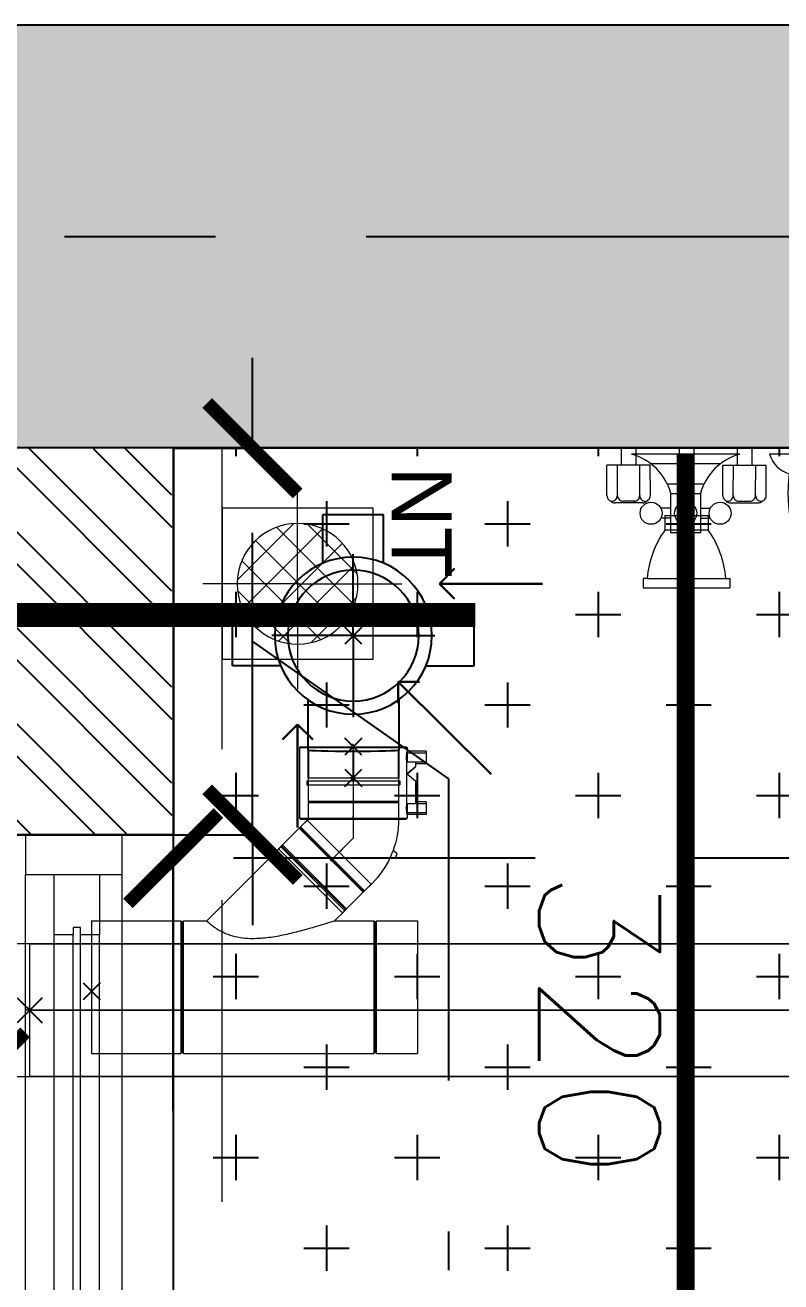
# Model space of a CAD drawing. Header units: millimetres. Extents: x -414464 to 1686, y -90036 to 108605.
# Drawn here: x -110713 to -110087, y -45646 to -44605 of the extents above; entities that cross this region are included whole.
import ezdxf
from ezdxf.lldxf.tags import DXFTag

# ---------------------------------------------------------------- set-up
doc = ezdxf.new("R2010")
doc.units = ezdxf.units.MM
doc.header["$LTSCALE"] = 1000
doc.header["$MEASUREMENT"] = 0
for name, pattern in [('$1$AUDIT_D_120904163729-0', [0]), ('$36$HIDDEN', [0.375, 0.25, -0.125]), ('3BHK-A$1$AUDIT_D_120904163729-0', [0]), ('3BHK-A$1$DASHED', [0.75, 0.5, -0.25]), ('AUDIT_D_120904163729-0', [0]), ('T8(T9 IS SIMILAR) - DIMENSION & TEXTING$1$AUDIT_D_120904163729-0', [0]), ('T8(T9 IS SIMILAR) - DIMENSION & TEXTING$1$CENTERX2', [101.6, 63.5, -12.7, 12.7, -12.7]), ('T8(T9 IS SIMILAR) - DIMENSION & TEXTING$1$HIDDEN', [0.375, 0.25, -0.125]), ('T8(T9 IS SIMILAR)$1$$0$HIDDEN', [0.375, 0.25, -0.125]), ('T8(T9 IS SIMILAR)$1$HIDDEN', [0.375, 0.25, -0.125]), ('T8_REFUGE COLUMNS$1$CENTER2', [1.125, 0.75, -0.125, 0.125, -0.125])]:
    doc.linetypes.add(name, pattern=pattern)
doc.layers.get('0').update_dxf_attribs({"linetype": 'AUDIT_D_120904163729-0'})
for name, color, linetype in [('$0$A-HATCH -160', 251, '$1$AUDIT_D_120904163729-0'), ('$21$A-DIMENSIONS', 2, '$36$HIDDEN'), ('3BHK-A$1$A-HATCH -160', 251, '3BHK-A$1$AUDIT_D_120904163729-0'), ('3BHK-A$1$A-TOI SUNK 50MM', 8, 'Continuous'), ('a-rcc', 3, 'Continuous'), ('T8(T9 IS SIMILAR) - DIMENSION & TEXTING$1$A-DIMENSIONS', 2, 'T8(T9 IS SIMILAR) - DIMENSION & TEXTING$1$HIDDEN'), ('T8(T9 IS SIMILAR) - DIMENSION & TEXTING$1$A-PLUMBING', 7, 'T8(T9 IS SIMILAR) - DIMENSION & TEXTING$1$AUDIT_D_120904163729-0'), ('T8(T9 IS SIMILAR) - DIMENSION & TEXTING$1$pl-110 dia soil pipe', 1, 'Continuous'), ('T8(T9 IS SIMILAR) - DIMENSION & TEXTING$1$pl-110 dia soil pipe1', 1, 'Continuous'), ('T8(T9 IS SIMILAR) - DIMENSION & TEXTING$1$pl-75 dia waste pipe', 3, 'Continuous'), ('T8(T9 IS SIMILAR) - DIMENSION & TEXTING$1$pl-75 dia waste pipe1', 3, 'Continuous'), ('T8(T9 IS SIMILAR) - DIMENSION & TEXTING$1$PL-FITTINGS', 5, 'Continuous'), ('T8(T9 IS SIMILAR) - DIMENSION & TEXTING$1$U-TI-75MM WASTE WATER PIPE', 3, 'Continuous'), ('T8(T9 IS SIMILAR) - DIMENSION & TEXTING$1$U-TI-TEXT', 7, 'Continuous'), ('T8(T9 IS SIMILAR)$1$$6$a-beam 2', 50, 'Continuous'), ('T8_REFUGE COLUMNS$1$A-CENTERLINE', 193, 'T8_REFUGE COLUMNS$1$CENTER2'), ('T8_REFUGE COLUMNS$1$A-RCC COLS', 3, 'Continuous'), ('T8_TYPICAL COLUMNS$1$A-RCC COLS', 3, 'Continuous')]:
    doc.layers.add(name, color=color, linetype=linetype)
for name, color, linetype, lineweight in [('3BHK-A$1$A-AC PIPE', 151, 'Continuous', 20), ('3BHK-A$1$a-TOI-fixtures', 251, 'Continuous', 0), ('3BHK-A$1$A-WALL- 160', 6, 'Continuous', 30), ('3BHK-A$1$Ventilator', 5, 'Continuous', 0), ('T8(T9 IS SIMILAR) - DIMENSION & TEXTING$1$FURNITURE_AR', 34, 'Continuous', 9), ('T8(T9 IS SIMILAR) - DIMENSION & TEXTING$1$U-TI-WS-HOT', 1, 'T8(T9 IS SIMILAR) - DIMENSION & TEXTING$1$DASHDOT', 30), ('T8(T9 IS SIMILAR)$1$D&W', 8, 'Continuous', 25), ('T8(T9 IS SIMILAR)$1$SCPL BEAM', 191, 'T8(T9 IS SIMILAR)$1$$0$HIDDEN', 13)]:
    doc.layers.add(name, color=color, linetype=linetype, lineweight=lineweight)
doc.layers.add('T8(T9 IS SIMILAR) - DIMENSION & TEXTING$1$GEB-BEZUG', color=2, linetype='Continuous', lineweight=25, true_color=0xffff00)
doc.layers.add('T8_REFUGE COLUMNS$1$COL-HATCH', color=7, linetype='Continuous', lineweight=25, true_color=0xa3a3a3)
doc.styles.add('3BHK-A$1$Romans 1', font='romans.shx', dxfattribs={"height": 100})
doc.styles.add('T8(T9 IS SIMILAR) - DIMENSION & TEXTING$1$arial', font='sanss___.ttf')
doc.styles.add('T8(T9 IS SIMILAR) - DIMENSION & TEXTING$1$Romans 1', font='romans.shx', dxfattribs={"height": 100})
tags = doc.linetypes.add('T8(T9 IS SIMILAR) - DIMENSION & TEXTING$1$DASHDOT', pattern=[1, 0.5, -0.25, 0, -0.25]).pattern_tags.tags
tags[10:11] = [DXFTag(74, 4), DXFTag(75, 0), DXFTag(340, '0'), DXFTag(46, 1.0), DXFTag(50, 0.0), DXFTag(44, 0.0), DXFTag(45, 0.0)]
tags[8:9] = [DXFTag(74, 4), DXFTag(75, 0), DXFTag(340, '0'), DXFTag(46, 1.0), DXFTag(50, 0.0), DXFTag(44, 0.0), DXFTag(45, 0.0)]
tags[6:7] = [DXFTag(74, 4), DXFTag(75, 0), DXFTag(340, '0'), DXFTag(46, 1.0), DXFTag(50, 0.0), DXFTag(44, 0.0), DXFTag(45, 0.0)]
tags[4:5] = [DXFTag(74, 4), DXFTag(75, 0), DXFTag(340, '0'), DXFTag(46, 1.0), DXFTag(50, 0.0), DXFTag(44, 0.0), DXFTag(45, 0.0)]
doc.dimstyles.new('3BHK-A$1$ALPINE S', dxfattribs={"dimscale": 0, "dimtxt": 100, "dimasz": 75, "dimexe": 0, "dimexo": 0, "dimgap": 75, "dimtad": 1, "dimdec": 0, "dimzin": 0, "dimdsep": 46, "dimtxsty": '3BHK-A$1$Romans 1', "dimblk": '3BHK-A$1$_ArchTick', "dimcen": 0.09, "dimclrd": 256, "dimclre": 256, "dimclrt": 7, "dimadec": 0, "dimazin": 0, "dimtfac": 1, "dimtdec": 0, "dimtofl": 0, "dimtmove": 1, "dimatfit": 0, "dimldrblk": '3BHK-A$1$_Open90', "dimfxl": 1, "dimtolj": 1, "dimtzin": 0, "dimarcsym": 0})
doc.dimstyles.new('T8(T9 IS SIMILAR) - DIMENSION & TEXTING$1$ALPINE S', dxfattribs={"dimscale": 0, "dimtxt": 100, "dimasz": 75, "dimexe": 0, "dimexo": 0, "dimgap": 75, "dimtad": 1, "dimdec": 0, "dimzin": 0, "dimdsep": 46, "dimtxsty": 'T8(T9 IS SIMILAR) - DIMENSION & TEXTING$1$Romans 1', "dimblk": 'T8(T9 IS SIMILAR) - DIMENSION & TEXTING$1$_ArchTick', "dimcen": 0.09, "dimclrd": 256, "dimclre": 256, "dimclrt": 7, "dimadec": 0, "dimazin": 0, "dimtfac": 1, "dimtdec": 0, "dimtofl": 0, "dimtmove": 1, "dimatfit": 0, "dimldrblk": 'T8(T9 IS SIMILAR) - DIMENSION & TEXTING$1$_Open90', "dimfxl": 1, "dimtolj": 1, "dimtzin": 0, "dimarcsym": 0})

# ---------------------------------------------------------------- blocks, each defined once
blk = doc.blocks.new('T8_REFUGE COLUMNS')
at = {"layer": 'T8_REFUGE COLUMNS$1$COL-HATCH', "linetype": 'ByBlock'}
h = blk.add_hatch(color=256, dxfattribs=at)
h.dxf.hatch_style = 1
h.paths.add_polyline_path([(1184832.1, -5718799.9), (1185182.1, -5718799.9), (1185182.1, -5709299.9), (1184832.1, -5709299.9)])
at = {"layer": 'T8_REFUGE COLUMNS$1$A-CENTERLINE'}
blk.add_line((1185007.1, -5719488.7), (1185007.1, -5698299.6), dxfattribs=at)
at = {"layer": 'T8_REFUGE COLUMNS$1$A-RCC COLS', "linetype": 'ByBlock'}
blk.add_lwpolyline([(1184832.1, -5718799.9), (1185182.1, -5718799.9), (1185182.1, -5709299.9), (1184832.1, -5709299.9)], close=True, dxfattribs=at)
blk = doc.blocks.new('T8_TYPICAL COLUMNS')
at = {"layer": 'T8_TYPICAL COLUMNS$1$A-RCC COLS', "linetype": 'ByBlock'}
blk.add_blockref('T8_REFUGE COLUMNS', (0, 0), dxfattribs=at)
blk = doc.blocks.new('3BHK-A$1$V1')
at = {"layer": '3BHK-A$1$Ventilator'}
for p, q in [((1139503.9, -5700057.1), (1140153.9, -5700057.1)), ((1139503.9, -5700217.1), (1140153.9, -5700217.1))]:
    blk.add_line(p, q, dxfattribs=at)
at = {"layer": '3BHK-A$1$Ventilator', "color": 8}
for p, q in [((1139536.9, -5700094.6), (1140120.9, -5700094.6)), ((1139586.9, -5700118.3), (1140070.9, -5700118.3)), ((1139586.9, -5700155.8), (1140070.9, -5700155.8)), ((1139536.9, -5700174.6), (1140120.9, -5700174.6))]:
    blk.add_line(p, q, dxfattribs=at)
at = {"layer": '3BHK-A$1$Ventilator', "color": 5}
for p, q in [((1139586.9, -5700134.1), (1140070.9, -5700134.1)), ((1139586.9, -5700140.1), (1140070.9, -5700140.1))]:
    blk.add_line(p, q, dxfattribs=at)
at = {"layer": '3BHK-A$1$Ventilator', "color": 4}
for points in [[(1139503.9, -5700094.6), (1139536.9, -5700094.6), (1139536.9, -5700174.6), (1139503.9, -5700174.6)], [(1140153.9, -5700094.6), (1140120.9, -5700094.6), (1140120.9, -5700174.6), (1140153.9, -5700174.6)], [(1139586.9, -5700134.1), (1139586.9, -5700118.3), (1139536.9, -5700118.3), (1139536.9, -5700155.8), (1139586.9, -5700155.8), (1139586.9, -5700140.1), (1139580.9, -5700140.1), (1139580.9, -5700134.1)], [(1140070.9, -5700134.1), (1140070.9, -5700118.3), (1140120.9, -5700118.3), (1140120.9, -5700155.8), (1140070.9, -5700155.8), (1140070.9, -5700140.1), (1140076.9, -5700140.1), (1140076.9, -5700134.1)]]:
    blk.add_lwpolyline(points, close=True, dxfattribs=at)
blk = doc.blocks.new('3BHK-A$1$_ArchTick')
at = {"color": 0, "linetype": 'ByBlock', "const_width": 0.15}
blk.add_lwpolyline([(-0.5, -0.5), (0.5, 0.5)], dxfattribs=at)
blk = doc.blocks.new('3BHK-A$1$_Open90')
at = {"color": 0, "linetype": 'ByBlock', "lineweight": -2}
for p, q in [((-0.5, 0.5), (0, 0)), ((0, 0), (-1, 0)), ((0, 0), (-0.5, -0.5))]:
    blk.add_line(p, q, dxfattribs=at)
blk = doc.blocks.new('3BHK-A$1$SH-flat-2')
at = {"layer": '3BHK-A$1$a-TOI-fixtures'}
for p, q in [((14.6, 37.7, -0.1), (14.7, 73.7, -0.1)), ((39.9, 73.7, -0.1), (14.7, 73.7, -0.1)), ((39.8, 64.9, -0.1), (14.6, 65, -0.1)), ((45.9, 43.9, -0.1), (45.9, 66.8, -0.1)), ((0.1, 61.7, -0.1), (14.6, 61.7, -0.1)), ((44.6, 50.8, -0.1), (44.6, 60, -0.1)), ((0.1, 49.7, -0.1), (14.6, 49.7, -0.1)), ((39.7, 46.4, -0.1), (14.5, 46.5, -0.1)), ((108.5, 43.5, -0.1), (116.3, 43.5, -0.1)), ((108.5, 40.1, -0.1), (108.5, 43.5, -0.1)), ((116.2, -28.5, -0.1), (116.3, 43.5, -0.1)), ((39.8, 37.7, -0.1), (14.6, 37.7, -0.1)), ((43.4, 39.3, -0.1), (44.7, 40.8, -0.1)), ((108.4, -25.1, -0.1), (108.5, 40.1, -0.1)), ((56.2, -10.4, -0.1), (56.3, 25.6, -0.1)), ((56.3, 25.6, -0.1), (68.3, 25.6, -0.1)), ((68.2, -10.4, -0.1), (68.3, 25.6, -0.1)), ((0, 1.7, -0.1), (0, 13.7, -0.1)), ((0, 13.7, -0.1), (56.3, 13.6, -0.1)), ((0, 1.7, -0.1), (56.3, 1.6, -0.1)), ((56.2, -10.4, -0.1), (68.2, -10.4, -0.1)), ((14.5, -22.3, -0.1), (14.4, -58.3, -0.1)), ((39.6, -31.1, -0.1), (14.4, -31, -0.1)), ((39.7, -22.3, -0.1), (14.5, -22.3, -0.1)), ((43.3, -24, -0.1), (44.6, -25.5, -0.1)), ((45.7, -28.6, -0.1), (45.7, -51.5, -0.1)), ((108.4, -25.1, -0.1), (108.4, -28.5, -0.1)), ((108.4, -28.5, -0.1), (116.2, -28.5, -0.1)), ((-0.1, -34.3, -0.1), (14.4, -34.3, -0.1)), ((44.4, -35.5, -0.1), (44.4, -44.7, -0.1)), ((-0.1, -46.3, -0.1), (14.4, -46.3, -0.1)), ((39.5, -49.6, -0.1), (14.3, -49.5, -0.1)), ((39.6, -58.3, -0.1), (14.4, -58.3, -0.1))]:
    blk.add_line(p, q, dxfattribs=at)
for centre, radius, start, end in [((39.9, 68.9, -0.1), 4.8, 359.8776, 89.8776), ((39.8, 69.7, -0.1), 4.8, 269.8776, 359.8776), ((39.8, 60, -0.1), 4.8, 359.8776, 89.8776), ((41.1, 66.8, -0.1), 4.8, 359.8776, 46.4449), ((39.8, 51.2, -0.1), 4.8, 269.8776, 359.8776), ((39.7, 41.6, -0.1), 4.8, 359.8776, 89.8776), ((39.8, 42.5, -0.1), 4.8, 269.8776, 359.8776), ((41.1, 44, -0.1), 4.8, 319.2258, 359.8776), ((114.8, -40.2, -0.1), 80.5, 94.4595, 125.2375), ((115, 55.2, -0.1), 80.5, 234.5177, 265.2957), ((39.6, -26.3, -0.1), 4.8, 269.8776, 359.8776), ((39.6, -35.9, -0.1), 4.8, 359.8776, 89.8776), ((39.7, -27.1, -0.1), 4.8, 359.8776, 89.8776), ((40.9, -28.6, -0.1), 4.8, 359.8776, 40.5294), ((39.5, -44.7, -0.1), 4.8, 269.8776, 359.8776), ((39.5, -54.4, -0.1), 4.8, 359.8776, 89.8776), ((40.9, -51.5, -0.1), 4.8, 313.3103, 359.8776), ((39.6, -53.5, -0.1), 4.8, 269.8776, 359.8776)]:
    blk.add_arc(centre, radius, start, end, dxfattribs=at)
blk = doc.blocks.new('T8(T9 IS SIMILAR) - DIMENSION & TEXTING$1$_ArchTick')
at = {"color": 0, "linetype": 'ByBlock', "const_width": 0.15}
blk.add_lwpolyline([(-0.5, -0.5), (0.5, 0.5)], dxfattribs=at)
blk = doc.blocks.new('*D1379')
at = {"layer": 'T8(T9 IS SIMILAR) - DIMENSION & TEXTING$1$A-DIMENSIONS', "linetype": 'T8(T9 IS SIMILAR) - DIMENSION & TEXTING$1$HIDDEN', "lineweight": -2, "transparency": 16777216}
for p, q in [((1185795.9, -5717558.7), (1185704, -5717558.7)), ((1185810.9, -5719533.7), (1185704, -5719533.7))]:
    blk.add_line(p, q, dxfattribs=at)
at = {"layer": 'T8(T9 IS SIMILAR) - DIMENSION & TEXTING$1$A-DIMENSIONS', "lineweight": -2, "transparency": 16777216}
blk.add_line((1185704, -5717558.7), (1185704, -5719533.7), dxfattribs=at)
at = {"layer": 'T8(T9 IS SIMILAR) - DIMENSION & TEXTING$1$A-DIMENSIONS', "linetype": 'ByBlock', "lineweight": -2, "transparency": 16777216, "xscale": 75, "yscale": 75, "zscale": 75}
for p, rotation in [((1185704, -5717558.7), 90), ((1185704, -5719533.7), 270)]:
    blk.add_blockref('T8(T9 IS SIMILAR) - DIMENSION & TEXTING$1$_ArchTick', p, dxfattribs=dict(at, rotation=rotation))
at = {"layer": 'T8(T9 IS SIMILAR) - DIMENSION & TEXTING$1$A-DIMENSIONS', "color": 7, "linetype": 'ByBlock', "transparency": 16777216, "insert": (1185579, -5718546.2), "char_height": 100, "attachment_point": 5, "rotation": 90, "style": 'T8(T9 IS SIMILAR) - DIMENSION & TEXTING$1$Romans 1'}
blk.add_mtext('\\A1;1975', dxfattribs=at)
blk = doc.blocks.new('T8(T9 IS SIMILAR) - DIMENSION & TEXTING$1$_Open90')
at = {"color": 0, "linetype": 'ByBlock', "lineweight": -2}
for p, q in [((-0.5, 0.5), (0, 0)), ((0, 0), (-1, 0)), ((0, 0), (-0.5, -0.5))]:
    blk.add_line(p, q, dxfattribs=at)
blk = doc.blocks.new('*D1383')
at = {"layer": 'T8(T9 IS SIMILAR) - DIMENSION & TEXTING$1$A-DIMENSIONS', "linetype": 'T8(T9 IS SIMILAR) - DIMENSION & TEXTING$1$HIDDEN', "lineweight": -2, "transparency": 16777216}
for p, q in [((1185777.6, -5714848.7), (1185522.3, -5714848.7)), ((1185731.8, -5717398.7), (1185522.3, -5717398.7))]:
    blk.add_line(p, q, dxfattribs=at)
at = {"layer": 'T8(T9 IS SIMILAR) - DIMENSION & TEXTING$1$A-DIMENSIONS', "lineweight": -2, "transparency": 16777216}
blk.add_line((1185522.3, -5714848.7), (1185522.3, -5717398.7), dxfattribs=at)
at = {"layer": 'T8(T9 IS SIMILAR) - DIMENSION & TEXTING$1$A-DIMENSIONS', "linetype": 'ByBlock', "lineweight": -2, "transparency": 16777216, "xscale": 75, "yscale": 75, "zscale": 75}
for p, rotation in [((1185522.3, -5714848.7), 90), ((1185522.3, -5717398.7), 270)]:
    blk.add_blockref('T8(T9 IS SIMILAR) - DIMENSION & TEXTING$1$_ArchTick', p, dxfattribs=dict(at, rotation=rotation))
at = {"layer": 'T8(T9 IS SIMILAR) - DIMENSION & TEXTING$1$A-DIMENSIONS', "color": 7, "linetype": 'ByBlock', "transparency": 16777216, "insert": (1185397.3, -5716123.7), "char_height": 100, "attachment_point": 5, "rotation": 90, "style": 'T8(T9 IS SIMILAR) - DIMENSION & TEXTING$1$Romans 1'}
blk.add_mtext('\\A1;2550', dxfattribs=at)
blk = doc.blocks.new('*D1388')
at = {"layer": 'T8(T9 IS SIMILAR) - DIMENSION & TEXTING$1$A-DIMENSIONS', "lineweight": -2, "transparency": 16777216}
for p, q in [((1185342.7, -5717333), (1185456.5, -5717170.5)), ((1185456.5, -5717170.5), (1185863.7, -5717170.5)), ((1185182.7, -5717333), (1185107.7, -5717333)), ((1185502.8, -5717333), (1185182.7, -5717333)), ((1185502.8, -5717333), (1185577.8, -5717333))]:
    blk.add_line(p, q, dxfattribs=at)
at = {"layer": 'T8(T9 IS SIMILAR) - DIMENSION & TEXTING$1$A-DIMENSIONS', "linetype": 'T8(T9 IS SIMILAR) - DIMENSION & TEXTING$1$HIDDEN', "lineweight": -2, "transparency": 16777216}
for p, q in [((1185182.7, -5717398.7), (1185182.7, -5717333)), ((1185502.8, -5717398.7), (1185502.8, -5717333))]:
    blk.add_line(p, q, dxfattribs=at)
at = {"layer": 'T8(T9 IS SIMILAR) - DIMENSION & TEXTING$1$A-DIMENSIONS', "linetype": 'ByBlock', "lineweight": -2, "transparency": 16777216, "xscale": 75, "yscale": 75, "zscale": 75}
blk.add_blockref('T8(T9 IS SIMILAR) - DIMENSION & TEXTING$1$_ArchTick', (1185182.7, -5717333), dxfattribs=at)
at = {"layer": 'T8(T9 IS SIMILAR) - DIMENSION & TEXTING$1$A-DIMENSIONS', "linetype": 'ByBlock', "lineweight": -2, "transparency": 16777216, "xscale": 75, "yscale": 75, "zscale": 75, "rotation": 180}
blk.add_blockref('T8(T9 IS SIMILAR) - DIMENSION & TEXTING$1$_ArchTick', (1185502.8, -5717333), dxfattribs=at)
at = {"layer": 'T8(T9 IS SIMILAR) - DIMENSION & TEXTING$1$A-DIMENSIONS', "color": 7, "linetype": 'ByBlock', "transparency": 16777216, "insert": (1185660.1, -5717045.5), "char_height": 100, "attachment_point": 5, "style": 'T8(T9 IS SIMILAR) - DIMENSION & TEXTING$1$Romans 1'}
blk.add_mtext('\\A1;320', dxfattribs=at)
blk = doc.blocks.new('T8(T9 IS SIMILAR) - DIMENSION & TEXTING$1$Einfügepunkt')
at = {"layer": 'T8(T9 IS SIMILAR) - DIMENSION & TEXTING$1$GEB-BEZUG'}
for p, q in [((-7.07, -7.07), (7.07, 7.07)), ((-7.07, 7.07), (7.07, -7.07))]:
    blk.add_line(p, q, dxfattribs=at)
blk = doc.blocks.new('T8(T9 IS SIMILAR) - DIMENSION & TEXTING$1$388.001.00.1_G')
at = {"layer": 'T8(T9 IS SIMILAR) - DIMENSION & TEXTING$1$U-TI-75MM WASTE WATER PIPE', "ltscale": 5}
for p, q in [((-25.1, 60.1), (-25.1, 100)), ((-25.1, 100), (25.1, 100)), ((25.1, 60.1), (25.1, 100)), ((0, 0), (0, 67.6)), ((-60.1, 25.1), (-100, 25.1)), ((-100, -25.1), (-100, 25.1)), ((60.1, 25.1), (100, 25.1)), ((100, -25.1), (100, 25.1)), ((0, 0), (-67.6, 0)), ((0, 0), (0, 2.5)), ((0, 0), (0, -67.6)), ((0, 0), (67.6, 0)), ((0, 0), (-2.5, 0)), ((0, 0), (0, -2.5)), ((0, 0), (2.5, 0)), ((-60.1, -25.1), (-100, -25.1)), ((60.1, -25.1), (100, -25.1)), ((-37.7, -53.1), (-37.7, -95)), ((37.7, -53.1), (37.7, -95))]:
    blk.add_line(p, q, dxfattribs=at)
for radius in [65.1, 54.2]:
    blk.add_circle((0, 0), radius, dxfattribs=at)
blk.add_ellipse((0, -95), major_axis=(37.7, 0), ratio=0.026177, start_param=3.141593, end_param=6.283185, dxfattribs=at)
blk.add_blockref('T8(T9 IS SIMILAR) - DIMENSION & TEXTING$1$Einfügepunkt', (0, 0), dxfattribs=at)
blk = doc.blocks.new('T8(T9 IS SIMILAR) - DIMENSION & TEXTING$1$365.045.16.1_A')
at = {"lineweight": 13, "ltscale": 25}
for p, q in [((-61.87, 8.84), (-8.84, 61.87)), ((8.31, 44.72), (-8.84, 61.87)), ((8.31, 44.72), (-44.72, -8.31)), ((-43.66, -9.37), (9.37, 43.66)), ((8.31, 43.66), (-43.66, -8.31)), ((8.31, 43.66), (8.31, 44.72)), ((8.31, 43.66), (9.37, 43.66)), ((15.53, 37.5), (9.37, 43.66)), ((-17.15, 17.15), (-18.92, 18.92)), ((0, 0), (-17.15, 17.15)), ((34.72, 16.55), (30.55, 16)), ((34.72, 16.55), (36.25, 12.85)), ((-44.72, -8.31), (-61.87, 8.84)), ((-9.22, 9.22), (-10.98, 10.98)), ((36.25, 12.85), (32.91, 10.29)), ((0, -15.53), (0, 0)), ((-43.66, -8.31), (-44.72, -8.31)), ((-43.66, -8.31), (-43.66, -9.37)), ((-37.5, -15.53), (-43.66, -9.37)), ((-37.5, -29.25), (-37.5, -15.53)), ((0, -29.25), (0, -15.53)), ((37.5, -29.25), (37.5, -15.53)), ((-36.75, -30), (-37.5, -29.25)), ((37.5, -29.25), (-37.5, -29.25)), ((-36.75, -30), (-37.5, -30.75)), ((-37.5, -50), (-37.5, -30.75)), ((-37.5, -30.75), (37.5, -30.75)), ((-36.75, -30), (36.75, -30)), ((0, -31.75), (0, -29.25)), ((36.75, -30), (37.5, -29.25)), ((36.75, -30), (37.5, -30.75)), ((37.5, -50), (37.5, -30.75)), ((0, -50), (0, -47.5)), ((-37.5, -50), (37.5, -50)), ((0, -50), (-2.5, -50)), ((0, -50), (0, -52.5)), ((0, -50), (2.5, -50))]:
    blk.add_line(p, q, dxfattribs=at)
for start, end in [(24.86037, 45), (0, 20.13963)]:
    blk.add_arc((-37.5, -15.53), 75, start, end, dxfattribs=at)
blk.add_open_spline([(32.91, 10.29), (32.91, 10.29), (32.9, 10.32), (32.83, 10.48), (32.76, 10.63), (32.57, 11.05), (32.44, 11.33), (32.2, 11.88), (32.09, 12.14), (31.89, 12.6), (31.81, 12.8), (31.64, 13.19), (31.56, 13.39), (31.39, 13.81), (31.3, 14.04), (31.08, 14.58), (30.97, 14.88), (30.77, 15.4), (30.69, 15.62), (30.58, 15.92), (30.55, 16), (30.55, 16)], degree=3, knots=[-0.9758327, -0.9758327, -0.9758327, -0.9758327, -0.8930469, -0.8930469, -0.7796093, -0.7796093, -0.6561479, -0.6561479, -0.5667077, -0.5667077, -0.5007206, -0.5007206, -0.4380575, -0.4380575, -0.3616519, -0.3616519, -0.247098, -0.247098, -0.1245121, -0.1245121, 0, 0, 0, 0], dxfattribs=at)
blk.add_blockref('T8(T9 IS SIMILAR) - DIMENSION & TEXTING$1$Einfügepunkt', (0, -50), dxfattribs=at)
blk = doc.blocks.new('T8(T9 IS SIMILAR) - DIMENSION & TEXTING$1$367.125.16.1_A')
at = {"lineweight": 13, "ltscale": 25}
for p, q in [((-73.7, 161.5, -0.8), (-73.7, 195.4, -0.8)), ((-73.7, 195.4, -0.8), (36.3, 195.4, -0.8)), ((36.3, 161.5, -0.8), (36.3, 195.4, -0.8)), ((-157.1, 104.1), (-104.1, 157.1)), ((-104.1, 157.1), (-83.6, 136.6)), ((-72.6, 160.4, -0.8), (-73.7, 161.5, -0.8)), ((36.3, 161.5, -0.8), (-73.7, 161.5, -0.8)), ((-72.6, 160.4, -0.8), (-73.7, 159.3, -0.8)), ((-73.7, 126.7, -0.8), (-73.7, 159.3, -0.8)), ((-73.7, 159.3, -0.8), (36.3, 159.3, -0.8)), ((35.2, 160.4, -0.8), (-72.6, 160.4, -0.8)), ((35.2, 160.4, -0.8), (36.3, 161.5, -0.8)), ((35.2, 160.4, -0.8), (36.3, 159.3, -0.8)), ((36.3, 1.5, -0.8), (36.3, 159.3, -0.8)), ((-83.6, 136.6), (-136.6, 83.6)), ((-83.6, 135.1), (-83.6, 136.6)), ((-135.1, 82.1), (-82.1, 135.1)), ((-83.6, 135.1), (-135.1, 83.6)), ((-83.6, 135.1), (-82.1, 135.1)), ((-82.1, 135.1), (-73.7, 126.7)), ((-157.1, 104.1), (-136.6, 83.6)), ((-135.1, 83.6), (-136.6, 83.6)), ((-135.1, 83.6), (-135.1, 82.1)), ((-135.1, 82.1), (-73.6, 20.6)), ((-73.7, 1.5, -0.8), (-73.7, 20.7, 0.1)), ((-72.6, 0.4, -0.8), (-73.7, 1.5, -0.8)), ((36.3, 1.5, -0.8), (-73.7, 1.5, -0.8)), ((-72.6, 0.4, -0.8), (-73.7, -0.7, -0.8)), ((-72.6, 0.4, -0.8), (35.2, 0.4, -0.8)), ((35.2, 0.4, -0.8), (36.3, 1.5, -0.8)), ((35.2, 0.4, -0.8), (36.3, -0.7, -0.8)), ((-73.7, -74.6, -0.8), (-73.7, -0.7, -0.8)), ((-73.7, -0.7, -0.8), (36.3, -0.7, -0.8)), ((36.3, -74.6, -0.8), (36.3, -0.7, -0.8)), ((-73.7, -74.6, -0.8), (36.3, -74.6, -0.8))]:
    blk.add_line(p, q, dxfattribs=at)
blk.add_open_spline([(-73.7, 126.7, 0.1), (-73.7, 126.7, 0.1), (-73.5, 126.2, 0.1), (-72.9, 124.3, 0.1), (-72.5, 123, 0.1), (-71, 118.3, 0.1), (-69.7, 114, 0.1), (-67.4, 106.3, 0.1), (-66.3, 102.4, 0.1), (-64.2, 94.2, 0.1), (-63.1, 89.9, 0.1), (-61.2, 81.1, 0.1), (-60.4, 76.6, 0.1), (-59.3, 67.7, 0.1), (-58.9, 63.3, 0.1), (-58.9, 56.2, 0.1), (-59.1, 53.3, 0.1), (-59.8, 47.7, 0.1), (-60.3, 44.9, 0.1), (-61.8, 39.7, 0.1), (-62.7, 37.2, 0.1), (-64.8, 32.9, 0.1), (-65.9, 30.9, 0.1), (-67.8, 27.9, 0.1), (-68.7, 26.6, 0.1), (-70.4, 24.4, 0.1), (-71.2, 23.5, 0.1), (-72.4, 22.1, 0.1), (-72.9, 21.5, 0.1), (-73.5, 20.8, 0.1), (-73.7, 20.7, 0.1), (-73.7, 20.7, 0.1)], degree=3, knots=[8.222625, 8.222625, 8.222625, 8.222625, 8.980345, 8.980345, 9.738065, 9.738065, 11.253506, 11.253506, 12.551442, 12.551442, 13.849378, 13.849378, 15.147314, 15.147314, 16.44525, 16.44525, 17.266568, 17.266568, 18.087887, 18.087887, 18.909205, 18.909205, 19.730524, 19.730524, 20.43574, 20.43574, 21.140957, 21.140957, 21.846174, 21.846174, 22.551391, 22.551391, 22.551391, 22.551391], dxfattribs=at)
blk.add_blockref('T8(T9 IS SIMILAR) - DIMENSION & TEXTING$1$Einfügepunkt', (-15.4, -74.6, 0.1), dxfattribs=at)
blk = doc.blocks.new('T8(T9 IS SIMILAR) - DIMENSION & TEXTING$1$365.771.16.1_A')
at = {"lineweight": 13, "ltscale": 25}
for p, q in [((0, 60), (0, 62.5)), ((-60.5, 56.2), (-44.5, 56.2)), ((-60.5, 45.8), (-60.5, 56.2)), ((-60.5, 54.7), (-44.5, 54.7)), ((-43.8, 60), (-44.5, 59.3)), ((-44.5, 56.2), (-44.5, 59.3)), ((44.5, 59.3), (-44.5, 59.3)), ((-44.5, 47.3), (-44.5, 54.7)), ((43.8, 60), (-43.8, 60)), ((-37.5, 31.7), (-37.5, 60)), ((0, 60), (0, 57.5)), ((0, 30.8), (0, 57.5)), ((37.5, 31.7), (37.5, 60)), ((43.8, 60), (44.5, 59.3)), ((44.5, 0.7), (44.5, 59.3)), ((-60.5, 47.3), (-44.5, 47.3)), ((-60.5, 45.8), (-51.5, 45.8)), ((-51.5, 47.4), (-44.3, 47.4)), ((-51.5, 28.4), (-51.5, 47.4)), ((-44.3, 47.4), (-44.3, 22.4)), ((-38.5, 28.3), (-38.5, 31.7)), ((38.5, 31.7), (-38.5, 31.7)), ((38.5, 28.3), (38.5, 31.7)), ((-51.5, 28.3), (-51.5, 28.4)), ((-44.5, 22.4), (-51.5, 28.3)), ((-44.5, 22.4), (-51.5, 16.6)), ((-44.5, 22.4), (-44.3, 22.4)), ((-44.3, 22.4), (-44.3, 12.6)), ((38.5, 28.3), (-38.5, 28.3)), ((-37.5, 0), (-37.5, 28.3)), ((0, 28.3), (0, 30.8)), ((0, 28.3), (0, 25.8)), ((0, 2.5), (0, 25.8)), ((37.5, 0), (37.5, 28.3)), ((-60.5, 14.2), (-51.5, 14.2)), ((-60.5, 3.8), (-60.5, 14.2)), ((-60.5, 12.7), (-44.5, 12.7)), ((-51.5, 16.5), (-51.5, 16.6)), ((-51.5, 12.6), (-51.5, 16.5)), ((-44.3, 12.6), (-51.5, 12.6)), ((-44.5, 5.3), (-44.5, 12.7)), ((-60.5, 5.3), (-44.5, 5.3)), ((-60.5, 3.8), (-44.5, 3.8)), ((-44.5, 0.7), (-44.5, 3.8)), ((-43.8, 0), (-44.5, 0.7)), ((44.5, 0.7), (-44.5, 0.7)), ((43.8, 0), (-43.8, 0)), ((0, 0), (0, 2.5)), ((0, 0), (0, -2.5)), ((43.8, 0), (44.5, 0.7))]:
    blk.add_line(p, q, dxfattribs=at)
at = {"lineweight": 13, "ltscale": 25, "flags": 128}
for points in [[(-44.5, 56.2), (-44.5, 56.2), (-44.5, 56.1), (-44.5, 56), (-44.5, 55.8), (-44.4, 55.6), (-44.4, 55.3), (-44.4, 55), (-44.3, 54.7), (-44.3, 54.3), (-44.3, 53.9), (-44.3, 53.5), (-44.2, 53), (-44.2, 52.6), (-44.2, 52.1), (-44.2, 51.6), (-44.2, 51.1), (-44.2, 50.6), (-44.2, 50.1), (-44.2, 49.6), (-44.2, 49.1), (-44.3, 48.6), (-44.3, 48.2), (-44.3, 47.8), (-44.3, 47.4)], [(-44.5, 47.3), (-44.5, 47.3), (-44.5, 47.4), (-44.5, 47.6), (-44.5, 47.8), (-44.4, 48.1), (-44.4, 48.4), (-44.4, 48.7), (-44.4, 49.1), (-44.4, 49.6), (-44.4, 50.1), (-44.3, 50.5), (-44.3, 51), (-44.3, 51.5), (-44.4, 51.9), (-44.4, 52.4), (-44.4, 52.9), (-44.4, 53.3), (-44.4, 53.6), (-44.4, 53.9), (-44.5, 54.2), (-44.5, 54.4), (-44.5, 54.6), (-44.5, 54.7), (-44.5, 54.7)], [(-51.5, 28.4), (-51.2, 28.2), (-50.9, 27.9), (-50.5, 27.6), (-50.2, 27.4), (-49.9, 27.1), (-49.6, 26.9), (-49.3, 26.6), (-49, 26.3), (-48.7, 26.1), (-48.4, 25.8), (-48.1, 25.6), (-47.8, 25.3), (-47.5, 25.1), (-47.2, 24.8), (-46.9, 24.6), (-46.6, 24.3), (-46.3, 24.1), (-46, 23.9), (-45.7, 23.6), (-45.5, 23.4), (-45.2, 23.1), (-44.9, 22.9), (-44.6, 22.7), (-44.3, 22.4)], [(-44.3, 22.4), (-44.6, 22.2), (-44.9, 22), (-45.2, 21.7), (-45.5, 21.5), (-45.7, 21.3), (-46, 21), (-46.3, 20.8), (-46.6, 20.5), (-46.9, 20.3), (-47.2, 20.1), (-47.5, 19.8), (-47.8, 19.6), (-48.1, 19.3), (-48.4, 19.1), (-48.7, 18.8), (-49, 18.6), (-49.3, 18.3), (-49.6, 18), (-49.9, 17.8), (-50.2, 17.5), (-50.5, 17.3), (-50.9, 17), (-51.2, 16.7), (-51.5, 16.5)], [(-44.5, 5.3), (-44.5, 5.3), (-44.5, 5.4), (-44.5, 5.6), (-44.5, 5.8), (-44.4, 6.1), (-44.4, 6.4), (-44.4, 6.7), (-44.4, 7.1), (-44.4, 7.6), (-44.4, 8.1), (-44.3, 8.5), (-44.3, 9), (-44.3, 9.5), (-44.4, 9.9), (-44.4, 10.4), (-44.4, 10.9), (-44.4, 11.3), (-44.4, 11.6), (-44.4, 11.9), (-44.5, 12.2), (-44.5, 12.4), (-44.5, 12.6), (-44.5, 12.7), (-44.5, 12.7)], [(-44.3, 12.6), (-44.3, 12.2), (-44.3, 11.8), (-44.3, 11.4), (-44.2, 10.9), (-44.2, 10.4), (-44.2, 9.9), (-44.2, 9.4), (-44.2, 8.9), (-44.2, 8.4), (-44.2, 7.9), (-44.2, 7.4), (-44.2, 7), (-44.3, 6.5), (-44.3, 6.1), (-44.3, 5.7), (-44.3, 5.3), (-44.4, 5), (-44.4, 4.7), (-44.4, 4.4), (-44.5, 4.2), (-44.5, 4), (-44.5, 3.9), (-44.5, 3.8), (-44.5, 3.8)]]:
    blk.add_lwpolyline(points, dxfattribs=at)
at = {"lineweight": 13, "ltscale": 25}
blk.add_blockref('T8(T9 IS SIMILAR) - DIMENSION & TEXTING$1$Einfügepunkt', (0, 0), dxfattribs=at)
blk = doc.blocks.new('T8(T9 IS SIMILAR) - DIMENSION & TEXTING$1$FAUCET')
at = {"layer": 'T8(T9 IS SIMILAR) - DIMENSION & TEXTING$1$FURNITURE_AR', "color": 7}
for p, q in [((-0.01, 0.18), (0.01, 0.18)), ((-0.02, 0.17), (0.02, 0.17)), ((-0.02, 0.15), (-0.02, 0.17)), ((0.02, 0.17), (0.02, 0.15)), ((0.02, 0.15), (-0.02, 0.15)), ((0.01, 0.14), (-0.01, 0.14)), ((-0.01, 0.12), (-0.01, 0.14)), ((0.01, 0.14), (0.01, 0.12)), ((-0.02, 0.12), (0.02, 0.12)), ((-0.16, 0.08), (-0.13, 0.08)), ((-0.16, 0.04), (-0.16, 0.08)), ((-0.13, 0.08), (-0.13, 0.04)), ((0.02, 0.08), (-0.02, 0.08)), ((0.13, 0.08), (0.16, 0.08)), ((0.13, 0.04), (0.13, 0.08)), ((0.16, 0.08), (0.16, 0.04)), ((-0.16, 0.065), (-0.17, 0.065)), ((-0.13, 0.065), (-0.12, 0.065)), ((0.13, 0.065), (0.12, 0.065)), ((0.16, 0.065), (0.17, 0.065)), ((-0.16, 0.055), (-0.17, 0.055)), ((-0.13, 0.055), (-0.12, 0.055)), ((0.13, 0.055), (0.12, 0.055)), ((0.16, 0.055), (0.17, 0.055)), ((-0.13, 0.04), (-0.16, 0.04)), ((0.16, 0.04), (0.13, 0.04)), ((-0.1258, 0.03), (-0.1639, 0.03)), ((0.1642, 0.03), (0.1261, 0.03)), ((-0.04, 0.02), (0.04, 0.02)), ((-0.2, 0), (-0.09, 0)), ((-0.1803, 0.01), (-0.1096, 0.01)), ((-0.06, 0), (0.06, 0)), ((0.09, 0), (0.2, 0)), ((0.1097, 0.01), (0.1804, 0.01))]:
    blk.add_line(p, q, dxfattribs=at)
for centre in [(-0.18, 0.06), (-0.145, 0.06), (-0.11, 0.06), (0.11, 0.06), (0.145, 0.06), (0.18, 0.06)]:
    blk.add_circle(centre, 0.0112, dxfattribs=at)
for centre, radius, start, end in [((-0.0103, 0.1703), 0.0097, 88.2224, 181.7776), ((0.0103, 0.1703), 0.0097, 358.2224, 91.7776), ((-0.0103, 0.1497), 0.0097, 178.2224, 271.7776), ((0.0103, 0.1497), 0.0097, 268.2224, 1.7776), ((0.12, 0.04), 0.1612, 150.2551, 187.125), ((0.0257, 0.1), 0.0498, 156.3417, 203.6583), ((-0.0257, 0.1), 0.0498, 336.3417, 23.6584), ((-0.12, 0.04), 0.1612, 352.875, 29.7449), ((-0.215, 0.055), 0.057, 285.2551, 344.7449), ((-0.075, 0.055), 0.057, 195.2551, 254.7449), ((0.075, 0.055), 0.057, 285.2551, 344.7449), ((0.215, 0.055), 0.057, 195.2551, 254.7449), ((-0.0318, -0.0082), 0.0293, 106.1502, 163.8498), ((0.0318, -0.0082), 0.0293, 16.1502, 73.8498)]:
    blk.add_arc(centre, radius, start, end, dxfattribs=at)
blk = doc.blocks.new('T8(T9 IS SIMILAR) - DIMENSION & TEXTING$1$A$C77D62699')
at = {"layer": 'T8(T9 IS SIMILAR) - DIMENSION & TEXTING$1$pl-110 dia soil pipe1'}
for p, q in [((-21859.2, -3643.6, 0), (-21859.7, -2179.3, 0)), ((-21749.2, -3643.6, 0), (-21749.7, -2230.5, 0))]:
    blk.add_line(p, q, dxfattribs=at)
at = {"layer": 'T8(T9 IS SIMILAR) - DIMENSION & TEXTING$1$pl-110 dia soil pipe1', "color": 12, "linetype": 'T8(T9 IS SIMILAR) - DIMENSION & TEXTING$1$CENTERX2'}
blk.add_line((-21804.2, -3643.6, 0), (-21804.7, -2230.3, 0), dxfattribs=at)
at = {"layer": 'T8(T9 IS SIMILAR) - DIMENSION & TEXTING$1$pl-75 dia waste pipe1'}
for p, q in [((-22019.4, -3338, 0.8), (-21996.6, -3338, 0.8)), ((-22019.4, -3413, 0.8), (-21996.6, -3413, 0.8))]:
    blk.add_line(p, q, dxfattribs=at)
at = {"layer": 'T8(T9 IS SIMILAR) - DIMENSION & TEXTING$1$pl-75 dia waste pipe1', "color": 12, "linetype": 'T8(T9 IS SIMILAR) - DIMENSION & TEXTING$1$CENTERX2'}
blk.add_line((-22019.4, -3375.5, 0.8), (-21996.6, -3375.5, 0.8), dxfattribs=at)
at = {"layer": 'T8(T9 IS SIMILAR) - DIMENSION & TEXTING$1$U-TI-WS-HOT', "ltscale": 0.1, "const_width": 15, "elevation": 0.8}
blk.add_lwpolyline([(-22264.8, -3100.2), (-21509.8, -3100.2)], dxfattribs=at)
at = {"layer": 'T8(T9 IS SIMILAR) - DIMENSION & TEXTING$1$FURNITURE_AR', "xscale": 816.4485071879512, "yscale": 816.4485071879512, "zscale": 816.4485071879512, "rotation": 270}
blk.add_blockref('T8(T9 IS SIMILAR) - DIMENSION & TEXTING$1$FAUCET', (-22264.8, -2981.8, 0.8), dxfattribs=at)
at = {"layer": 'T8(T9 IS SIMILAR) - DIMENSION & TEXTING$1$pl-110 dia soil pipe', "ltscale": 0.1, "xscale": 1.000020158935082, "yscale": 1.000020158935082, "zscale": 1.000020158935082}
blk.add_blockref('T8(T9 IS SIMILAR) - DIMENSION & TEXTING$1$367.125.16.1_A', (-21804.4, -3517.7, 0.8), dxfattribs=at)
at = {"layer": 'T8(T9 IS SIMILAR) - DIMENSION & TEXTING$1$pl-110 dia soil pipe', "ltscale": 0.1, "xscale": -1.466696233104787, "yscale": 1.466696233104787, "zscale": 1.466696233104787, "rotation": 180}
blk.add_blockref('T8(T9 IS SIMILAR) - DIMENSION & TEXTING$1$365.045.16.1_A', (-21804, -3716.9, -0.1), dxfattribs=at)
at = {"layer": 'T8(T9 IS SIMILAR) - DIMENSION & TEXTING$1$pl-75 dia waste pipe', "xscale": 1.000020158935082, "yscale": 1.000020158935082, "zscale": 1.000020158935082, "rotation": 270}
blk.add_blockref('T8(T9 IS SIMILAR) - DIMENSION & TEXTING$1$365.771.16.1_A', (-22022.4, -3375.5, 0.8), dxfattribs=at)
at = {"layer": 'T8(T9 IS SIMILAR) - DIMENSION & TEXTING$1$pl-75 dia waste pipe', "ltscale": 0.1, "xscale": -1.000020158935082, "yscale": 1.000020158935082, "zscale": 1.000020158935082, "rotation": 270}
blk.add_blockref('T8(T9 IS SIMILAR) - DIMENSION & TEXTING$1$365.045.16.1_A', (-21946.6, -3375.5, 0.8), dxfattribs=at)
at = {"layer": 'T8(T9 IS SIMILAR) - DIMENSION & TEXTING$1$PL-FITTINGS', "xscale": -1.000020158935082, "yscale": 1.000020158935082, "zscale": 1.000020158935082, "rotation": 90}
blk.add_blockref('T8(T9 IS SIMILAR) - DIMENSION & TEXTING$1$388.001.00.1_G', (-22114.4, -3375.5, 0.8), dxfattribs=at)
at = {"layer": 'T8(T9 IS SIMILAR) - DIMENSION & TEXTING$1$U-TI-TEXT', "style": 'T8(T9 IS SIMILAR) - DIMENSION & TEXTING$1$arial'}
blk.add_text('NT', height=49.53, rotation=359.9999, dxfattribs=at).set_placement((-22254.5, -3343.6, 1.3))
blk = doc.blocks.new('3BHK-A$1$A$C1DA736AB')
at = {"layer": '3BHK-A$1$a-TOI-fixtures', "linetype": 'ByBlock'}
for points in [[(117, 0.4, 0), (202.3, 0.4, 0)], [(81.7, -82.8, 0), (158.2, -159.9, 0)], [(0.4, -117, 0), (0.4, -202.3, 0)]]:
    blk.add_leader(points, dimstyle='3BHK-A$1$ALPINE S', override={"dimscale": 1, "dimasz": 25, "dimtad": 0, "dimfxl": 5, "dimtfill": 1, "dimarcsym": 1}, dxfattribs=at)
blk = doc.blocks.new('3BHK-A$1$Type-A-First Floor Plan-bottom-up$0$FLOOR TRAP-flat-6')
at = {"layer": '3BHK-A$1$a-TOI-fixtures'}
h = blk.add_hatch(dxfattribs=at)
h.set_pattern_fill('ACET-2D-_USER', color=256, scale=20, angle=45, style=0, double=1, pattern_type=0)
h.set_pattern_definition([(45, (-789896.981, 5385770.066), (-14.142135624, 14.142135624), []), (135, (-789896.981, 5385770.066), (-14.142135624, -14.142135624), [])])
edge = h.paths.add_edge_path()
edge.add_arc((150, 150), 50, 0, 360)
for q in [(150, 228.6), (67.6, 150), (237.4, 150), (150, 63.6)]:
    blk.add_line((150, 150), q, dxfattribs=at)
blk.add_lwpolyline([(87.5, 212.5), (212.5, 212.5), (212.5, 87.5), (87.5, 87.5)], close=True, dxfattribs=at)
blk.add_circle((150, 150), 50, dxfattribs=at)
at = {"layer": '3BHK-A$1$A-WALL- 160', "linetype": 'ByBlock'}
blk.add_blockref('3BHK-A$1$A$C1DA736AB', (149.6, 149.6, 0), dxfattribs=at)
blk = doc.blocks.new('3BHK-A')
at = {"layer": '3BHK-A$1$A-HATCH -160', "linetype": 'ByBlock'}
h = blk.add_hatch(dxfattribs=at)
h.set_pattern_fill('ANSI32', color=256, scale=150)
h.set_pattern_definition([(45, (-0.65, 1285.594), (-39.77475644, 39.77475644), []), (45, (25.864, 1285.594), (-39.77475644, 39.77475644), [])])
h.paths.add_polyline_path([(1185182.8, -5717399.7), (1185502.8, -5717399.7), (1185502.8, -5717559.7), (1185182.8, -5717559.7)])
at = {"layer": '3BHK-A$1$A-TOI SUNK 50MM'}
h = blk.add_hatch(dxfattribs=at)
h.set_pattern_fill('CROSS', color=256, scale=300, style=0)
h.set_pattern_definition([(9e-15, (-0.65, 1286.84), (75, 75), [37.5, -112.5]), (90, (18.1, 1268.09), (-75, 75), [37.5, -112.5])])
h.paths.add_polyline_path([(1186532.7, -5713148.5), (1185182.4, -5713148.5), (1185182.4, -5710698.5), (1186532.7, -5710698.5)])
h.paths.add_polyline_path([(1185182.4, -5714848.6), (1186532.7, -5714848.6), (1186532.7, -5717398.5), (1185182.4, -5717398.5)])
at = {"layer": '3BHK-A$1$A-AC PIPE', "linetype": '3BHK-A$1$DASHED', "ltscale": 0.1, "const_width": 20, "elevation": 0}
blk.add_lwpolyline([(1185320.8, -5717148.5), (1185320.8, -5717653.2), (1186632.7, -5717653.2)], dxfattribs=at)
at = {"layer": '3BHK-A$1$A-TOI SUNK 50MM', "elevation": 0}
blk.add_lwpolyline([(1185182.4, -5714848.6), (1186532.7, -5714848.6), (1186532.7, -5717398.5), (1185182.4, -5717398.5)], close=True, dxfattribs=at)
at = {"layer": '3BHK-A$1$A-WALL- 160', "linetype": 'ByBlock'}
for q in [(1185182.8, -5717398.5, 0), (1185502.8, -5717558.5, 0)]:
    blk.add_line((1185502.8, -5717398.5, 0), q, dxfattribs=at)
at = {"layer": '3BHK-A$1$a-TOI-fixtures', "rotation": 0.1224073994746988}
blk.add_blockref('3BHK-A$1$SH-flat-2', (1185182.1, -5716981.2, 0.1), dxfattribs=at)
at = {"layer": '3BHK-A$1$a-TOI-fixtures', "extrusion": (0, 0, -1), "zscale": -0.9999999999999998, "rotation": 179.9999999999999}
blk.add_blockref('3BHK-A$1$Type-A-First Floor Plan-bottom-up$0$FLOOR TRAP-flat-6', (-1185144.9, -5717145.6, 0.4), dxfattribs=at)
at = {"layer": '3BHK-A$1$A-WALL- 160', "linetype": 'ByBlock', "rotation": 180}
blk.add_blockref('3BHK-A$1$V1', (2325656.7, -11417615.5, 0), dxfattribs=at)
blk = doc.blocks.new('T8(T9 IS SIMILAR) - DIMENSION & TEXTING')
at = {"layer": 'T8(T9 IS SIMILAR) - DIMENSION & TEXTING$1$A-PLUMBING', "linetype": 'ByBlock'}
blk.add_blockref('T8(T9 IS SIMILAR) - DIMENSION & TEXTING$1$A$C77D62699', (1207452.3, -5713874), dxfattribs=at)
at = {"layer": 'T8(T9 IS SIMILAR) - DIMENSION & TEXTING$1$A-DIMENSIONS', "linetype": 'ByBlock'}
for base, p1, p2, picture, middle in [((1185522.3, -5717398.7, 0.5), (1185777.6, -5714848.7, 0.5), (1185731.8, -5717398.7, 0.5), '*D1383', (1185397.3, -5716123.7, 0.5)), ((1185704, -5719533.7, 0.5), (1185795.9, -5717558.7, 0.5), (1185810.9, -5719533.7, 0.5), '*D1379', (1185579, -5718546.2, 0.5))]:
    dim = blk.add_linear_dim(base=base, p1=p1, p2=p2, angle=270, dimstyle='T8(T9 IS SIMILAR) - DIMENSION & TEXTING$1$ALPINE S', override={"dimscale": 1, "dimfxl": 5, "dimarcsym": 1}, dxfattribs=at)
    dim.commit()
    dim.dimension.update_dxf_attribs({"geometry": picture, "text_midpoint": middle})
dim = blk.add_linear_dim(base=(1185182.7, -5717333, 0.5), p1=(1185502.8, -5717398.7, 0), p2=(1185182.7, -5717398.7, 0.5), angle=180, dimstyle='T8(T9 IS SIMILAR) - DIMENSION & TEXTING$1$ALPINE S', override={"dimscale": 1, "dimfxl": 5, "dimarcsym": 1}, dxfattribs=at)
dim.commit()
dim.dimension.update_dxf_attribs({"geometry": '*D1388', "text_midpoint": (1185531.5, -5717170.5, 0.5), "dimtype": 128})
blk = doc.blocks.new('T8(T9 IS SIMILAR)')
at = {"layer": 'T8(T9 IS SIMILAR)$1$D&W', "linetype": 'ByBlock'}
for name in ['T8_TYPICAL COLUMNS', '3BHK-A']:
    blk.add_blockref(name, (0, 0), dxfattribs=at)
at = {"layer": 'T8(T9 IS SIMILAR)$1$$6$a-beam 2', "linetype": 'ByBlock'}
blk.add_blockref('T8(T9 IS SIMILAR) - DIMENSION & TEXTING', (0, 0), dxfattribs=at)
at = {"layer": 'T8(T9 IS SIMILAR)$1$SCPL BEAM', "linetype": 'T8(T9 IS SIMILAR)$1$HIDDEN'}
blk.add_line((1185182, -5717358.5, -0.4), (1186432.3, -5717358.5, -0.4), dxfattribs=at)
blk = doc.blocks.new('A$C48506478')
at = {"layer": '$21$A-DIMENSIONS', "linetype": 'ByBlock'}
blk.add_blockref('T8(T9 IS SIMILAR)', (-1195542.6, 5727884.6), dxfattribs=at)
at = {"layer": '$0$A-HATCH -160', "linetype": 'ByBlock'}
blk.add_blockref('T8(T9 IS SIMILAR) - DIMENSION & TEXTING', (-1195542.6, 5727884.6), dxfattribs=at)

msp = doc.modelspace()

# ---------------------------------------------------------------- block references
at = {"layer": 'a-rcc', "linetype": 'ByBlock', "rotation": 270}
msp.add_blockref('A$C48506478', (-121076, -55315.3, 0), dxfattribs=at)

doc.saveas('drawing.dxf')
